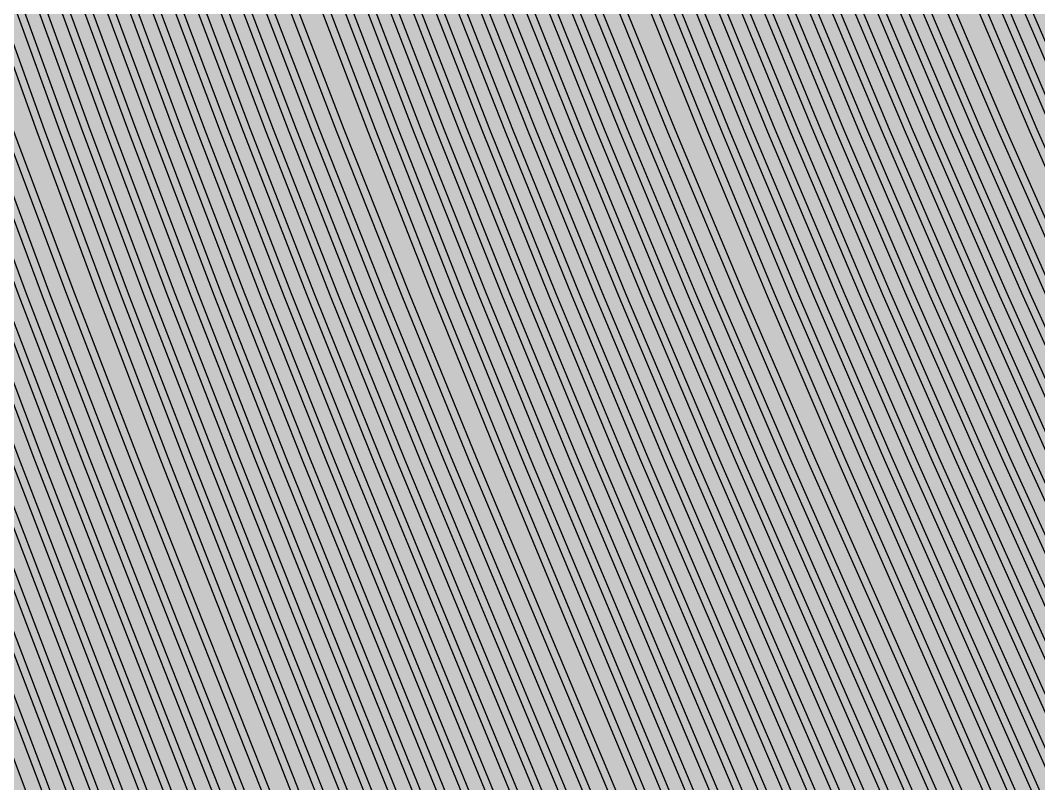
# Model space of a CAD drawing. Header units: metres. Extents: x -7231 to 10969, y -37556 to 1873.
# Drawn here: x 3126.8 to 3399.9, y -1810.8 to -1606.2 of the extents above; entities that cross this region are included whole.
import ezdxf

# ---------------------------------------------------------------- set-up
doc = ezdxf.new("R2010")
doc.units = ezdxf.units.M
doc.layers.add('Metal1', color=4, linetype='CONTINUOUS')
doc.layers.add('Polyimide', color=7, linetype='CONTINUOUS')

msp = doc.modelspace()

# ---------------------------------------------------------------- hatches: boundary and pattern name
at = {"layer": 'Polyimide'}
msp.add_hatch(color=7, dxfattribs=at).paths.add_polyline_path([(4065.69, -468), (4066.67, -501.99), (4068.51, -535.99), (4071.41, -569.99), (4075.54, -603.99), (4081.04, -637.99), (4088.01, -671.99), (4096.52, -705.98), (4106.62, -739.98), (4118.33, -773.98), (4131.63, -807.98), (4146.49, -841.98), (4162.87, -875.98), (4180.68, -909.97), (4199.83, -943.97), (4220.22, -977.97), (4241.73, -1011.97), (4264.21, -1045.97), (4287.52, -1079.96), (4311.51, -1113.96), (4336.01, -1147.96), (4360.86, -1181.96), (4385.88, -1215.96), (4410.89, -1249.96), (4435.74, -1283.95), (4460.24, -1317.95), (4484.23, -1351.95), (4507.54, -1385.95), (4530.02, -1419.95), (4551.53, -1453.94), (4571.92, -1487.94), (4591.07, -1521.94), (4608.88, -1555.94), (4625.26, -1589.94), (4640.12, -1623.94), (4653.42, -1657.93), (4665.13, -1691.93), (4675.23, -1725.93), (4683.74, -1759.93), (4690.71, -1793.93), (4696.21, -1827.93), (4700.34, -1861.92), (4703.24, -1895.92), (4705.08, -1929.92), (4706.06, -1963.92), (4706.44, -1997.92), (4706.5, -2031.91), (4706.5, -4793.02), (4709.95, -4838.39), (4720.22, -4882.71), (4737.08, -4924.98), (4760.13, -4964.2), (4788.85, -4999.49), (4822.58, -5030.03), (4860.53, -5055.12), (4901.85, -5074.18), (4901.85, -5074.18), (4970.68, -5105.23), (5034.7, -5145.26), (5092.76, -5193.54), (5143.8, -5249.19), (5186.89, -5311.2), (5221.24, -5378.44), (5246.23, -5449.69), (5261.41, -5523.66), (5266.5, -5599), (5261.41, -5674.34), (5246.23, -5748.31), (5221.24, -5819.56), (5186.89, -5886.8), (5143.8, -5948.81), (5092.76, -6004.46), (5034.7, -6052.74), (4970.68, -6092.77), (4901.85, -6123.82), (4860.53, -6142.88), (4822.58, -6167.97), (4788.85, -6198.51), (4760.13, -6233.8), (4737.08, -6273.02), (4720.22, -6315.29), (4709.95, -6359.61), (4706.5, -6404.98), (4706.5, -9221.52), (4709.95, -9266.88), (4720.22, -9311.21), (4737.08, -9353.47), (4760.13, -9392.7), (4788.85, -9427.98), (4822.58, -9458.52), (4860.53, -9483.61), (4901.85, -9502.67), (4970.68, -9533.72), (5034.7, -9573.75), (5092.76, -9622.03), (5143.8, -9677.68), (5186.89, -9739.69), (5221.24, -9806.94), (5246.23, -9878.19), (5261.41, -9952.16), (5266.5, -10027.49), (5261.41, -10102.83), (5246.23, -10176.8), (5221.24, -10248.05), (5186.89, -10315.3), (5143.8, -10377.31), (5092.76, -10432.96), (5034.7, -10481.24), (4970.68, -10521.27), (4901.85, -10552.32), (4860.53, -10571.38), (4822.58, -10596.46), (4788.85, -10627), (4760.13, -10662.29), (4737.08, -10701.52), (4720.22, -10743.78), (4709.95, -10788.1), (4706.5, -10833.47), (4706.5, -13650.01), (4709.95, -13695.38), (4720.22, -13739.7), (4737.08, -13781.96), (4760.13, -13821.19), (4788.85, -13856.48), (4822.58, -13887.02), (4860.53, -13912.11), (4901.85, -13931.17), (4970.68, -13962.22), (5034.7, -14002.25), (5092.76, -14050.53), (5143.8, -14106.18), (5186.89, -14168.19), (5221.24, -14235.43), (5246.23, -14306.68), (5261.41, -14380.65), (5266.5, -14455.99), (5261.41, -14531.33), (5246.23, -14605.29), (5221.24, -14676.55), (5186.89, -14743.79), (5143.8, -14805.8), (5092.76, -14861.45), (5034.7, -14909.73), (4970.68, -14949.76), (4901.85, -14980.81), (4860.53, -14999.87), (4822.58, -15024.96), (4788.85, -15055.5), (4760.13, -15090.79), (4737.08, -15130.01), (4720.22, -15172.27), (4709.95, -15216.6), (4706.5, -15261.97), (4706.5, -15455.99), (4720.95, -15750.04), (4764.14, -16041.26), (4835.68, -16326.84), (4934.86, -16604.04), (5060.74, -16870.18), (5212.09, -17122.7), (5387.47, -17359.17), (5585.18, -17577.31), (5803.32, -17775.02), (6039.79, -17950.4), (6292.31, -18101.75), (6558.45, -18227.63), (6835.65, -18326.81), (7121.23, -18398.34), (7412.45, -18441.54), (7706.5, -18455.99), (9969.01, -18455.99), (10047.42, -18459.84), (10125.08, -18471.36), (10201.23, -18490.44), (10275.15, -18516.89), (10346.12, -18550.45), (10413.46, -18590.81), (10476.52, -18637.58), (10534.69, -18690.3), (10587.41, -18748.47), (10634.18, -18811.53), (10674.54, -18878.87), (10708.11, -18949.84), (10734.56, -19023.76), (10753.63, -19099.92), (10765.15, -19177.58), (10769.01, -19255.99), (10769.01, -20895.8), (10730.24, -20951.41), (10694.6, -21009.08), (10662.21, -21068.63), (10633.17, -21129.89), (10607.55, -21192.66), (10585.45, -21256.74), (10566.93, -21321.96), (10552.05, -21388.09), (10540.84, -21454.95), (10533.35, -21522.33), (10529.6, -21590.02), (10529.6, -21657.81), (10533.35, -21725.5), (10540.84, -21792.87), (10552.05, -21859.73), (10566.93, -21925.87), (10585.45, -21991.08), (10607.55, -22055.17), (10633.17, -22117.94), (10662.21, -22179.19), (10694.6, -22238.74), (10730.24, -22296.41), (10769.01, -22352.03), (10769.01, -32454.24), (10728.74, -32510.49), (10691.72, -32568.92), (10658.05, -32629.35), (10627.85, -32691.58), (10601.2, -32755.42), (10578.21, -32820.67), (10558.93, -32887.1), (10543.44, -32954.52), (10531.77, -33022.71), (10523.97, -33091.44), (10520.07, -33160.51), (10520.07, -33229.69), (10523.97, -33298.75), (10531.77, -33367.49), (10543.44, -33435.67), (10558.93, -33503.09), (10578.21, -33569.53), (10601.2, -33634.77), (10627.85, -33698.61), (10658.05, -33760.85), (10691.72, -33821.28), (10728.74, -33879.71), (10769.01, -33935.96), (10769.01, -36556), (10765.15, -36634.41), (10753.63, -36712.07), (10734.56, -36788.23), (10708.11, -36862.15), (10674.54, -36933.12), (10634.18, -37000.46), (10587.41, -37063.51), (10534.69, -37121.69), (10476.52, -37174.41), (10413.46, -37221.18), (10346.12, -37261.54), (10275.15, -37295.1), (10201.23, -37321.55), (10125.08, -37340.63), (10047.42, -37352.15), (9969.01, -37356), (-6231.01, -37356), (-6309.42, -37352.15), (-6387.08, -37340.63), (-6463.23, -37321.55), (-6537.15, -37295.1), (-6608.12, -37261.54), (-6675.46, -37221.18), (-6738.52, -37174.41), (-6796.69, -37121.69), (-6849.41, -37063.51), (-6896.18, -37000.46), (-6936.54, -36933.12), (-6970.11, -36862.15), (-6996.56, -36788.23), (-7015.63, -36712.07), (-7027.15, -36634.41), (-7031.01, -36556), (-7031.01, -33936), (-6990.74, -33879.75), (-6953.7, -33821.31), (-6920.03, -33760.88), (-6889.82, -33698.64), (-6863.18, -33634.8), (-6840.18, -33569.55), (-6820.9, -33503.11), (-6805.4, -33435.69), (-6793.74, -33367.49), (-6785.94, -33298.75), (-6782.03, -33229.68), (-6782.03, -33160.5), (-6785.94, -33091.43), (-6793.74, -33022.69), (-6805.4, -32954.5), (-6820.9, -32887.07), (-6840.18, -32820.63), (-6863.18, -32755.39), (-6889.82, -32691.54), (-6920.03, -32629.3), (-6953.7, -32568.87), (-6990.74, -32510.43), (-7031.01, -32454.18), (-7031.01, -22364.83), (-6990.74, -22308.58), (-6953.7, -22250.14), (-6920.03, -22189.71), (-6889.82, -22127.47), (-6863.18, -22063.62), (-6840.18, -21998.38), (-6820.9, -21931.94), (-6805.4, -21864.51), (-6793.74, -21796.32), (-6785.94, -21727.58), (-6782.03, -21658.51), (-6782.03, -21589.33), (-6785.94, -21520.26), (-6793.74, -21451.52), (-6805.4, -21383.32), (-6820.9, -21315.9), (-6840.18, -21249.46), (-6863.18, -21184.21), (-6889.82, -21120.37), (-6920.03, -21058.13), (-6953.7, -20997.7), (-6990.74, -20939.26), (-7031.01, -20883.01), (-7031.01, -19255.99), (-7027.15, -19177.58), (-7015.63, -19099.92), (-6996.56, -19023.76), (-6970.11, -18949.84), (-6936.54, -18878.87), (-6896.18, -18811.53), (-6849.41, -18748.47), (-6796.69, -18690.3), (-6738.52, -18637.58), (-6675.46, -18590.81), (-6608.12, -18550.45), (-6537.15, -18516.89), (-6463.23, -18490.44), (-6387.08, -18471.36), (-6309.42, -18459.84), (-6231.01, -18455.99), (-3968.5, -18455.99), (-3674.45, -18441.54), (-3383.23, -18398.34), (-3097.65, -18326.81), (-2820.45, -18227.63), (-2554.31, -18101.75), (-2301.79, -17950.4), (-2065.32, -17775.02), (-1847.18, -17577.31), (-1649.47, -17359.17), (-1474.09, -17122.7), (-1322.74, -16870.18), (-1196.86, -16604.04), (-1097.68, -16326.84), (-1026.14, -16041.26), (-982.95, -15750.04), (-968.5, -15455.99), (-968.5, -15261.97), (-971.95, -15216.6), (-982.22, -15172.27), (-999.08, -15130.01), (-1022.13, -15090.79), (-1050.85, -15055.5), (-1084.58, -15024.96), (-1122.53, -14999.87), (-1163.85, -14980.81), (-1232.68, -14949.76), (-1296.7, -14909.73), (-1354.76, -14861.45), (-1405.8, -14805.8), (-1448.89, -14743.79), (-1483.24, -14676.55), (-1508.23, -14605.29), (-1523.41, -14531.33), (-1528.5, -14455.99), (-1523.41, -14380.65), (-1508.23, -14306.68), (-1483.24, -14235.43), (-1448.89, -14168.19), (-1405.8, -14106.18), (-1354.76, -14050.53), (-1296.7, -14002.25), (-1232.68, -13962.22), (-1163.85, -13931.17), (-1122.53, -13912.11), (-1084.58, -13887.02), (-1050.85, -13856.48), (-1022.13, -13821.19), (-999.08, -13781.96), (-982.22, -13739.7), (-971.95, -13695.38), (-968.5, -13650.01), (-968.5, -12309.64), (-971.95, -12264.27), (-982.22, -12219.94), (-999.08, -12177.68), (-1022.13, -12138.46), (-1050.85, -12103.17), (-1084.58, -12072.63), (-1122.53, -12047.54), (-1163.85, -12028.48), (-1232.68, -11997.43), (-1296.7, -11957.4), (-1354.76, -11909.12), (-1405.8, -11853.47), (-1448.89, -11791.46), (-1483.24, -11724.22), (-1508.23, -11652.96), (-1523.41, -11579), (-1528.5, -11503.66), (-1523.41, -11428.32), (-1508.23, -11354.35), (-1483.24, -11283.1), (-1448.89, -11215.86), (-1405.8, -11153.85), (-1354.76, -11098.2), (-1296.7, -11049.92), (-1232.68, -11009.89), (-1163.85, -10978.84), (-1122.53, -10959.78), (-1084.58, -10934.69), (-1050.85, -10904.15), (-1022.13, -10868.86), (-999.08, -10829.63), (-982.22, -10787.37), (-971.95, -10743.05), (-968.5, -10697.68), (-968.5, -9357.31), (-971.95, -9311.94), (-982.22, -9267.62), (-999.08, -9225.35), (-1022.13, -9186.13), (-1050.85, -9150.84), (-1084.58, -9120.3), (-1122.53, -9095.21), (-1163.85, -9076.15), (-1163.85, -9076.15), (-1232.68, -9045.1), (-1296.7, -9005.07), (-1354.76, -8956.79), (-1405.8, -8901.14), (-1448.89, -8839.13), (-1483.24, -8771.89), (-1508.23, -8700.64), (-1523.41, -8626.67), (-1528.5, -8551.33), (-1523.41, -8475.99), (-1508.23, -8402.02), (-1483.24, -8330.77), (-1448.89, -8263.53), (-1405.8, -8201.52), (-1354.76, -8145.87), (-1296.7, -8097.59), (-1232.68, -8057.56), (-1163.85, -8026.51), (-1163.85, -8026.51), (-1122.53, -8007.45), (-1084.58, -7982.36), (-1050.85, -7951.82), (-1022.13, -7916.53), (-999.08, -7877.31), (-982.22, -7835.04), (-971.95, -7790.72), (-968.5, -7745.35), (-968.5, -6404.98), (-971.95, -6359.61), (-982.22, -6315.29), (-999.08, -6273.02), (-1022.13, -6233.8), (-1050.85, -6198.51), (-1084.58, -6167.97), (-1122.53, -6142.88), (-1163.85, -6123.82), (-1163.85, -6123.82), (-1232.68, -6092.77), (-1296.7, -6052.74), (-1354.76, -6004.46), (-1405.8, -5948.81), (-1448.89, -5886.8), (-1483.24, -5819.56), (-1508.23, -5748.31), (-1523.41, -5674.34), (-1528.5, -5599), (-1523.41, -5523.66), (-1508.23, -5449.69), (-1483.24, -5378.44), (-1448.89, -5311.2), (-1405.8, -5249.19), (-1354.76, -5193.54), (-1296.7, -5145.26), (-1232.68, -5105.23), (-1163.85, -5074.18), (-1163.85, -5074.18), (-1122.53, -5055.12), (-1084.58, -5030.03), (-1050.85, -4999.49), (-1022.13, -4964.2), (-999.08, -4924.98), (-982.22, -4882.71), (-971.95, -4838.39), (-968.5, -4793.02), (-968.5, -2031.91), (-968.44, -1997.92), (-968.06, -1963.92), (-967.05, -1929.92), (-965.18, -1895.92), (-962.22, -1861.92), (-958.01, -1827.93), (-952.41, -1793.93), (-945.31, -1759.93), (-936.64, -1725.93), (-926.35, -1691.93), (-914.43, -1657.93), (-900.88, -1623.94), (-885.74, -1589.94), (-869.05, -1555.94), (-850.91, -1521.94), (-831.4, -1487.94), (-810.63, -1453.94), (-788.72, -1419.95), (-765.82, -1385.95), (-742.07, -1351.95), (-717.63, -1317.95), (-692.67, -1283.95), (-667.36, -1249.96), (-641.88, -1215.96), (-616.39, -1181.96), (-591.08, -1147.96), (-566.12, -1113.96), (-541.68, -1079.96), (-517.93, -1045.97), (-495.03, -1011.97), (-473.12, -977.97), (-452.35, -943.97), (-432.84, -909.97), (-414.7, -875.98), (-398.01, -841.98), (-382.87, -807.98), (-369.32, -773.98), (-357.4, -739.98), (-347.11, -705.98), (-338.44, -671.99), (-331.34, -637.99), (-325.74, -603.99), (-321.53, -569.99), (-318.57, -535.99), (-316.7, -501.99), (-315.69, -468), (-315.31, -434), (-315.25, -400), (-315.25, 401), (-315.25, 451), (-315.25, 1644), (-270.25, 1644), (-270.03, 1637.13), (-269.35, 1630.29), (-268.23, 1623.52), (-266.67, 1616.82), (-264.68, 1610.25), (-262.26, 1603.82), (-259.42, 1597.56), (-256.18, 1591.5), (-252.55, 1585.67), (-248.55, 1580.08), (-244.19, 1574.77), (-239.5, 1569.75), (-234.48, 1565.06), (-229.17, 1560.7), (-223.58, 1556.7), (-217.75, 1553.07), (-211.69, 1549.83), (-205.43, 1546.99), (-199, 1544.57), (-192.43, 1542.58), (-185.73, 1541.02), (-178.96, 1539.9), (-172.12, 1539.22), (-165.25, 1539), (-158.38, 1539.22), (-151.54, 1539.9), (-144.77, 1541.02), (-138.07, 1542.58), (-131.5, 1544.57), (-125.07, 1546.99), (-118.81, 1549.83), (-112.75, 1553.07), (-106.92, 1556.7), (-101.33, 1560.7), (-96.02, 1565.06), (-91, 1569.75), (-86.31, 1574.77), (-81.95, 1580.08), (-77.95, 1585.67), (-74.32, 1591.5), (-71.08, 1597.56), (-68.24, 1603.82), (-65.82, 1610.25), (-63.83, 1616.82), (-62.27, 1623.52), (-61.15, 1630.29), (-60.47, 1637.13), (-60.25, 1644), (1853, 1644), (1853, 1573), (3815.25, 1573), (3815.46, 1579.54), (3816.11, 1586.05), (3817.17, 1592.51), (3818.66, 1598.88), (3820.56, 1605.14), (3822.86, 1611.27), (3825.56, 1617.23), (3828.65, 1623), (3832.1, 1628.56), (3835.91, 1633.88), (3840.07, 1638.93), (3844.54, 1643.71), (3849.32, 1648.18), (3854.37, 1652.34), (3859.69, 1656.15), (3865.25, 1659.6), (3871.02, 1662.69), (3876.98, 1665.39), (3883.11, 1667.69), (3889.37, 1669.59), (3895.74, 1671.08), (3902.2, 1672.14), (3908.71, 1672.79), (3915.25, 1673), (3921.79, 1672.79), (3928.3, 1672.14), (3934.76, 1671.08), (3941.13, 1669.59), (3947.39, 1667.69), (3953.52, 1665.39), (3959.48, 1662.69), (3965.25, 1659.6), (3970.81, 1656.15), (3976.13, 1652.34), (3981.18, 1648.18), (3985.96, 1643.71), (3990.43, 1638.93), (3994.59, 1633.88), (3998.4, 1628.56), (4001.85, 1623), (4004.94, 1617.23), (4007.64, 1611.27), (4009.94, 1605.14), (4011.84, 1598.88), (4013.33, 1592.51), (4014.39, 1586.05), (4015.04, 1579.54), (4015.25, 1573), (4065.25, 1573), (4065.25, 451), (4065.25, 401), (4065.25, -400), (4065.31, -434), (4065.69, -468)])

# ---------------------------------------------------------------- linework, layer by layer
at = {"layer": 'Metal1'}
for points in [[(2978.87, -1371.35), (2991.71, -1415.36), (3005.01, -1459.37), (3018.76, -1503.38), (3032.97, -1547.39), (3047.65, -1591.4), (3062.8, -1635.41), (3078.44, -1679.42), (3094.57, -1723.43), (3111.09, -1767.45), (3127.65, -1811.47), (3144.21, -1855.49), (3160.76, -1899.51), (3177.32, -1943.52), (3193.88, -1987.54), (3210.5, -2031.73), (3210.5, -16631.91)], [(3215.5, -16631.91), (3215.5, -2032.1), (3198.91, -1988.25), (3182.26, -1944.23), (3165.6, -1900.21), (3148.95, -1856.19), (3132.3, -1812.17), (3115.64, -1768.15), (3099.02, -1724.13), (3082.8, -1680.1), (3067.06, -1636.08), (3051.81, -1592.05), (3037.04, -1548.02), (3022.74, -1503.99), (3008.91, -1459.96), (2995.53, -1415.93), (2982.6, -1371.91)], [(2984.52, -1371.35), (2997.45, -1415.36), (3010.82, -1459.37), (3024.65, -1503.38), (3038.94, -1547.39), (3053.71, -1591.4), (3068.95, -1635.41), (3084.68, -1679.42), (3100.9, -1723.43), (3117.51, -1767.45), (3134.17, -1811.47), (3150.82, -1855.48), (3167.47, -1899.5), (3184.13, -1943.52), (3200.78, -1987.54), (3217.5, -2031.73), (3217.5, -16631.91)], [(3222.5, -16631.91), (3222.5, -2032.1), (3205.82, -1988.25), (3189.07, -1944.23), (3172.32, -1900.21), (3155.57, -1856.19), (3138.82, -1812.18), (3122.07, -1768.16), (3105.35, -1724.13), (3089.03, -1680.11), (3073.21, -1636.08), (3057.87, -1592.05), (3043.02, -1548.02), (3028.63, -1503.99), (3014.72, -1459.96), (3001.26, -1415.94), (2988.26, -1371.91)], [(2990.18, -1371.35), (3003.18, -1415.36), (3016.63, -1459.37), (3030.54, -1503.38), (3044.91, -1547.39), (3059.76, -1591.4), (3075.09, -1635.41), (3090.91, -1679.42), (3107.22, -1723.43), (3123.94, -1767.45), (3140.69, -1811.46), (3157.44, -1855.48), (3174.19, -1899.5), (3190.94, -1943.52), (3207.69, -1987.54), (3224.5, -2031.73), (3224.5, -16631.91)], [(3229.5, -16631.91), (3229.5, -2032.1), (3212.72, -1988.25), (3195.88, -1944.23), (3179.03, -1900.21), (3162.18, -1856.2), (3145.34, -1812.18), (3128.49, -1768.16), (3111.68, -1724.13), (3095.27, -1680.11), (3079.35, -1636.08), (3063.93, -1592.05), (3048.99, -1548.02), (3034.52, -1503.99), (3020.53, -1459.97), (3007, -1415.94), (2993.92, -1371.91)], [(2995.84, -1371.35), (3008.91, -1415.36), (3022.44, -1459.37), (3036.43, -1503.38), (3050.89, -1547.39), (3065.82, -1591.4), (3081.24, -1635.41), (3097.15, -1679.42), (3113.55, -1723.43), (3130.36, -1767.44), (3147.21, -1811.46), (3164.05, -1855.48), (3180.9, -1899.5), (3197.74, -1943.52), (3214.59, -1987.54), (3231.5, -2031.73), (3231.5, -16631.91)], [(3236.5, -16631.91), (3236.5, -2032.1), (3219.63, -1988.25), (3202.68, -1944.24), (3185.74, -1900.22), (3168.8, -1856.2), (3151.86, -1812.18), (3134.92, -1768.16), (3118.01, -1724.14), (3101.51, -1680.11), (3085.5, -1636.08), (3069.99, -1592.05), (3054.96, -1548.02), (3040.41, -1504), (3026.34, -1459.97), (3012.73, -1415.94), (2999.58, -1371.91)], [(3001.5, -1371.35), (3014.64, -1415.36), (3028.25, -1459.37), (3042.32, -1503.38), (3056.86, -1547.39), (3071.88, -1591.4), (3087.38, -1635.41), (3103.38, -1679.42), (3119.88, -1723.43), (3136.79, -1767.44), (3153.73, -1811.46), (3170.67, -1855.48), (3187.61, -1899.5), (3204.55, -1943.52), (3221.49, -1987.54), (3238.5, -2031.73), (3238.5, -16631.91)], [(3243.5, -16631.91), (3243.5, -2032.1), (3226.53, -1988.26), (3209.49, -1944.24), (3192.46, -1900.22), (3175.42, -1856.2), (3158.38, -1812.18), (3141.34, -1768.16), (3124.34, -1724.14), (3107.74, -1680.11), (3091.65, -1636.08), (3076.05, -1592.05), (3060.93, -1548.03), (3046.3, -1504), (3032.15, -1459.97), (3018.46, -1415.94), (3005.24, -1371.91)], [(3007.16, -1371.35), (3020.38, -1415.36), (3034.06, -1459.37), (3048.21, -1503.38), (3062.83, -1547.39), (3077.93, -1591.39), (3093.53, -1635.4), (3109.62, -1679.41), (3126.21, -1723.42), (3143.21, -1767.44), (3160.25, -1811.46), (3177.28, -1855.48), (3194.32, -1899.5), (3211.36, -1943.52), (3228.4, -1987.53), (3245.5, -2031.73), (3245.5, -16631.91)], [(3250.5, -16631.91), (3250.5, -2032.1), (3233.44, -1988.26), (3216.3, -1944.24), (3199.17, -1900.22), (3182.04, -1856.2), (3164.9, -1812.18), (3147.77, -1768.16), (3130.67, -1724.14), (3113.98, -1680.11), (3097.79, -1636.08), (3082.1, -1592.06), (3066.91, -1548.03), (3052.19, -1504), (3037.96, -1459.97), (3024.2, -1415.94), (3010.9, -1371.91)], [(3012.82, -1371.34), (3026.11, -1415.35), (3039.87, -1459.36), (3054.09, -1503.37), (3068.8, -1547.38), (3083.99, -1591.39), (3099.67, -1635.4), (3115.85, -1679.41), (3132.54, -1723.42), (3149.63, -1767.44), (3166.77, -1811.46), (3183.9, -1855.48), (3201.03, -1899.49), (3218.17, -1943.51), (3235.3, -1987.53), (3252.5, -2031.73), (3252.5, -16631.91)], [(3257.5, -16631.91), (3257.5, -2032.1), (3240.34, -1988.26), (3223.11, -1944.24), (3205.88, -1900.22), (3188.65, -1856.2), (3171.42, -1812.18), (3154.2, -1768.16), (3137, -1724.14), (3120.21, -1680.11), (3103.94, -1636.09), (3088.16, -1592.06), (3072.88, -1548.03), (3058.09, -1504), (3043.77, -1459.97), (3029.93, -1415.94), (3016.56, -1371.91)], [(3018.48, -1371.34), (3031.84, -1415.35), (3045.68, -1459.36), (3059.98, -1503.37), (3074.77, -1547.38), (3090.05, -1591.39), (3105.82, -1635.4), (3122.09, -1679.41), (3138.87, -1723.42), (3156.06, -1767.44), (3173.29, -1811.45), (3190.52, -1855.47), (3207.74, -1899.49), (3224.97, -1943.51), (3242.2, -1987.53), (3259.5, -2031.73), (3259.5, -16631.91)], [(3264.5, -16631.91), (3264.5, -2032.1), (3247.24, -1988.26), (3229.92, -1944.24), (3212.6, -1900.22), (3195.27, -1856.2), (3177.95, -1812.19), (3160.62, -1768.17), (3143.33, -1724.14), (3126.45, -1680.12), (3110.08, -1636.09), (3094.22, -1592.06), (3078.85, -1548.03), (3063.98, -1504), (3049.58, -1459.97), (3035.67, -1415.94), (3022.22, -1371.92)], [(3024.13, -1371.34), (3037.58, -1415.35), (3051.49, -1459.36), (3065.87, -1503.37), (3080.74, -1547.38), (3096.1, -1591.39), (3111.96, -1635.4), (3128.32, -1679.41), (3145.19, -1723.42), (3162.48, -1767.43), (3179.81, -1811.45), (3197.13, -1855.47), (3214.46, -1899.49), (3231.78, -1943.51), (3249.11, -1987.53), (3266.5, -2031.72), (3266.5, -16631.91)], [(3271.5, -16631.91), (3271.5, -2032.11), (3254.15, -1988.26), (3236.73, -1944.24), (3219.31, -1900.23), (3201.89, -1856.21), (3184.47, -1812.19), (3167.05, -1768.17), (3149.66, -1724.14), (3132.69, -1680.12), (3116.23, -1636.09), (3100.28, -1592.06), (3084.83, -1548.03), (3069.87, -1504), (3055.39, -1459.97), (3041.4, -1415.95), (3027.88, -1371.92)], [(3029.79, -1371.34), (3043.31, -1415.35), (3057.3, -1459.36), (3071.76, -1503.37), (3086.72, -1547.38), (3102.16, -1591.39), (3118.11, -1635.4), (3134.56, -1679.41), (3151.52, -1723.42), (3168.91, -1767.43), (3186.33, -1811.45), (3203.75, -1855.47), (3221.17, -1899.49), (3238.59, -1943.51), (3256.01, -1987.53), (3273.5, -2031.72), (3273.5, -16631.91)], [(3278.5, -16631.91), (3278.5, -2032.11), (3261.11, -1988.26), (3243.65, -1944.25), (3226.19, -1900.23), (3208.73, -1856.21), (3191.28, -1812.19), (3173.82, -1768.17), (3156.39, -1724.15), (3139.38, -1680.12), (3122.89, -1636.09), (3106.9, -1592.06), (3091.41, -1548.03), (3076.42, -1504), (3061.92, -1459.98), (3047.89, -1415.95), (3034.34, -1371.92)], [(3036.26, -1371.34), (3049.8, -1415.35), (3063.82, -1459.36), (3078.32, -1503.37), (3093.3, -1547.38), (3108.78, -1591.39), (3124.76, -1635.4), (3141.25, -1679.41), (3158.25, -1723.42), (3175.68, -1767.43), (3193.14, -1811.45), (3210.59, -1855.47), (3228.05, -1899.49), (3245.51, -1943.51), (3262.97, -1987.53), (3280.5, -2031.72), (3280.5, -16631.91)], [(3285.5, -16631.91), (3285.5, -2032.1), (3268.26, -1988.26), (3250.96, -1944.24), (3233.65, -1900.22), (3216.35, -1856.2), (3199.04, -1812.19), (3181.74, -1768.17), (3164.46, -1724.14), (3147.6, -1680.12), (3131.25, -1636.09), (3115.41, -1592.06), (3100.06, -1548.03), (3085.2, -1504), (3070.82, -1459.97), (3056.92, -1415.94), (3043.49, -1371.92)], [(3045.4, -1371.34), (3058.83, -1415.35), (3072.72, -1459.36), (3087.1, -1503.37), (3101.95, -1547.38), (3117.29, -1591.39), (3133.13, -1635.4), (3149.47, -1679.41), (3166.33, -1723.42), (3183.6, -1767.43), (3200.9, -1811.45), (3218.21, -1855.47), (3235.51, -1899.49), (3252.82, -1943.51), (3270.13, -1987.53), (3287.5, -2031.73), (3287.5, -16631.91)], [(3292.5, -16631.91), (3292.5, -2032.11), (3275.17, -1988.26), (3257.77, -1944.24), (3240.37, -1900.23), (3222.96, -1856.21), (3205.56, -1812.19), (3188.16, -1768.17), (3170.79, -1724.14), (3153.84, -1680.12), (3137.4, -1636.09), (3121.47, -1592.06), (3106.03, -1548.03), (3091.09, -1504), (3076.63, -1459.97), (3062.65, -1415.95), (3049.15, -1371.92)], [(3051.06, -1371.34), (3064.56, -1415.35), (3078.53, -1459.36), (3092.99, -1503.37), (3107.92, -1547.38), (3123.35, -1591.39), (3139.28, -1635.4), (3155.71, -1679.41), (3172.66, -1723.42), (3190.02, -1767.43), (3207.42, -1811.45), (3224.82, -1855.47), (3242.23, -1899.49), (3259.63, -1943.51), (3277.03, -1987.53), (3294.5, -2031.72), (3294.5, -16631.91)], [(3299.5, -16631.91), (3299.5, -2032.11), (3282.07, -1988.27), (3264.58, -1944.25), (3247.08, -1900.23), (3229.58, -1856.21), (3212.08, -1812.19), (3194.59, -1768.17), (3177.12, -1724.15), (3160.08, -1680.12), (3143.55, -1636.09), (3127.52, -1592.06), (3112, -1548.03), (3096.98, -1504), (3082.44, -1459.98), (3068.39, -1415.95), (3054.81, -1371.92)], [(3056.72, -1371.34), (3070.29, -1415.35), (3084.34, -1459.36), (3098.87, -1503.37), (3113.89, -1547.38), (3129.41, -1591.39), (3145.42, -1635.4), (3161.94, -1679.41), (3178.99, -1723.42), (3196.45, -1767.43), (3213.94, -1811.45), (3231.44, -1855.47), (3248.94, -1899.49), (3266.43, -1943.51), (3283.93, -1987.53), (3301.5, -2031.72), (3301.5, -16631.91)], [(3306.5, -16631.91), (3306.5, -2032.11), (3288.98, -1988.27), (3271.39, -1944.25), (3253.79, -1900.23), (3236.2, -1856.21), (3218.61, -1812.19), (3201.01, -1768.17), (3183.45, -1724.15), (3166.31, -1680.12), (3149.69, -1636.09), (3133.58, -1592.06), (3117.98, -1548.03), (3102.87, -1504.01), (3088.25, -1459.98), (3074.12, -1415.95), (3060.47, -1371.92)], [(3062.38, -1371.34), (3076.03, -1415.35), (3090.15, -1459.36), (3104.76, -1503.37), (3119.86, -1547.38), (3135.46, -1591.39), (3151.57, -1635.39), (3168.18, -1679.4), (3185.31, -1723.41), (3202.87, -1767.43), (3220.46, -1811.45), (3238.06, -1855.47), (3255.65, -1899.49), (3273.24, -1943.51), (3290.84, -1987.52), (3308.5, -2031.72), (3308.5, -16631.91)], [(3313.5, -16631.91), (3313.5, -2032.11), (3295.88, -1988.27), (3278.19, -1944.25), (3260.51, -1900.23), (3242.82, -1856.21), (3225.13, -1812.19), (3207.44, -1768.17), (3189.78, -1724.15), (3172.55, -1680.12), (3155.84, -1636.09), (3139.64, -1592.06), (3123.95, -1548.04), (3108.76, -1504.01), (3094.06, -1459.98), (3079.85, -1415.95), (3066.12, -1371.92)], [(3068.04, -1371.34), (3081.76, -1415.35), (3095.96, -1459.36), (3110.65, -1503.36), (3125.84, -1547.37), (3141.52, -1591.38), (3157.71, -1635.39), (3174.41, -1679.4), (3191.64, -1723.41), (3209.29, -1767.43), (3226.98, -1811.45), (3244.67, -1855.47), (3262.36, -1899.48), (3280.05, -1943.5), (3297.74, -1987.52), (3315.5, -2031.72), (3315.5, -16631.91)], [(3320.5, -16631.91), (3320.5, -2032.11), (3302.79, -1988.27), (3285, -1944.25), (3267.22, -1900.23), (3249.43, -1856.21), (3231.65, -1812.19), (3213.86, -1768.17), (3196.11, -1724.15), (3178.79, -1680.12), (3161.98, -1636.09), (3145.7, -1592.07), (3129.92, -1548.04), (3114.65, -1504.01), (3099.87, -1459.98), (3085.59, -1415.95), (3071.78, -1371.92)], [(3073.7, -1371.33), (3087.49, -1415.34), (3101.77, -1459.35), (3116.54, -1503.36), (3131.81, -1547.37), (3147.58, -1591.38), (3163.85, -1635.39), (3180.65, -1679.4), (3197.97, -1723.41), (3215.72, -1767.43), (3233.5, -1811.44), (3251.29, -1855.46), (3269.07, -1899.48), (3286.86, -1943.5), (3304.64, -1987.52), (3322.5, -2031.72), (3322.5, -16631.91)], [(3327.5, -16631.91), (3327.5, -2032.11), (3309.69, -1988.27), (3291.81, -1944.25), (3273.93, -1900.23), (3256.05, -1856.21), (3238.17, -1812.2), (3220.29, -1768.18), (3202.44, -1724.15), (3185.02, -1680.13), (3168.13, -1636.1), (3151.76, -1592.07), (3135.9, -1548.04), (3120.54, -1504.01), (3105.69, -1459.98), (3091.32, -1415.95), (3077.44, -1371.92)], [(3079.35, -1371.33), (3093.23, -1415.34), (3107.58, -1459.35), (3122.43, -1503.36), (3137.78, -1547.37), (3153.63, -1591.38), (3170, -1635.39), (3186.88, -1679.4), (3204.3, -1723.41), (3222.14, -1767.42), (3240.02, -1811.44), (3257.9, -1855.46), (3275.78, -1899.48), (3293.66, -1943.5), (3311.55, -1987.52), (3329.5, -2031.72), (3329.5, -16631.91)], [(3334.5, -16631.91), (3334.5, -2032.11), (3316.6, -1988.27), (3298.62, -1944.25), (3280.64, -1900.24), (3262.67, -1856.22), (3244.69, -1812.2), (3226.71, -1768.18), (3208.77, -1724.15), (3191.26, -1680.13), (3174.27, -1636.1), (3157.81, -1592.07), (3141.87, -1548.04), (3126.43, -1504.01), (3111.5, -1459.98), (3097.06, -1415.95), (3083.1, -1371.93)], [(3085.01, -1371.33), (3098.96, -1415.34), (3113.39, -1459.35), (3128.32, -1503.36), (3143.75, -1547.37), (3159.69, -1591.38), (3176.14, -1635.39), (3193.12, -1679.4), (3210.63, -1723.41), (3228.57, -1767.42), (3246.54, -1811.44), (3264.52, -1855.46), (3282.5, -1899.48), (3300.47, -1943.5), (3318.45, -1987.52), (3336.5, -2031.72), (3336.5, -16631.91)], [(3341.5, -16631.91), (3341.5, -2032.11), (3323.5, -1988.28), (3305.43, -1944.26), (3287.36, -1900.24), (3269.28, -1856.22), (3251.21, -1812.2), (3233.14, -1768.18), (3215.1, -1724.16), (3197.49, -1680.13), (3180.42, -1636.1), (3163.87, -1592.07), (3147.84, -1548.04), (3132.32, -1504.01), (3117.31, -1459.98), (3102.79, -1415.96), (3088.76, -1371.93)], [(3090.67, -1371.33), (3104.69, -1415.34), (3119.2, -1459.35), (3134.21, -1503.36), (3149.72, -1547.37), (3165.75, -1591.38), (3182.29, -1635.39), (3199.35, -1679.4), (3216.96, -1723.41), (3234.99, -1767.42), (3253.06, -1811.44), (3271.14, -1855.46), (3289.21, -1899.48), (3307.28, -1943.5), (3325.35, -1987.52), (3343.5, -2031.72), (3343.5, -16631.91)], [(3348.5, -16631.91), (3348.5, -2032.11), (3330.41, -1988.28), (3312.24, -1944.26), (3294.07, -1900.24), (3275.9, -1856.22), (3257.73, -1812.2), (3239.57, -1768.18), (3221.43, -1724.16), (3203.73, -1680.13), (3186.57, -1636.1), (3169.93, -1592.07), (3153.81, -1548.04), (3138.21, -1504.02), (3123.12, -1459.99), (3108.52, -1415.96), (3094.42, -1371.93)], [(3096.33, -1371.33), (3110.42, -1415.34), (3125.01, -1459.35), (3140.1, -1503.36), (3155.7, -1547.37), (3171.8, -1591.38), (3188.43, -1635.38), (3205.59, -1679.39), (3223.28, -1723.4), (3241.41, -1767.42), (3259.58, -1811.44), (3277.75, -1855.46), (3295.92, -1899.48), (3314.09, -1943.5), (3332.26, -1987.51), (3350.5, -2031.72), (3350.5, -16631.91)], [(3355.5, -16631.91), (3355.5, -2032.11), (3337.31, -1988.28), (3319.05, -1944.26), (3300.78, -1900.24), (3282.52, -1856.22), (3264.26, -1812.2), (3245.99, -1768.18), (3227.76, -1724.16), (3209.97, -1680.13), (3192.71, -1636.1), (3175.99, -1592.07), (3159.79, -1548.05), (3144.1, -1504.02), (3128.93, -1459.99), (3114.26, -1415.96), (3100.08, -1371.93)], [(3101.99, -1371.33), (3116.16, -1415.34), (3130.82, -1459.35), (3145.99, -1503.36), (3161.67, -1547.36), (3177.86, -1591.37), (3194.58, -1635.38), (3211.82, -1679.39), (3229.61, -1723.4), (3247.84, -1767.42), (3266.1, -1811.44), (3284.37, -1855.46), (3302.63, -1899.47), (3320.9, -1943.49), (3339.16, -1987.51), (3357.5, -2031.72), (3357.5, -16631.91)], [(3362.5, -16631.91), (3362.5, -2032.11), (3344.22, -1988.28), (3325.86, -1944.26), (3307.5, -1900.24), (3289.14, -1856.22), (3270.78, -1812.2), (3252.42, -1768.18), (3234.09, -1724.16), (3216.2, -1680.13), (3198.86, -1636.1), (3182.04, -1592.08), (3165.76, -1548.05), (3149.99, -1504.02), (3134.74, -1459.99), (3119.99, -1415.96), (3105.74, -1371.93)], [(3107.65, -1371.33), (3121.89, -1415.34), (3136.63, -1459.34), (3151.88, -1503.35), (3167.64, -1547.36), (3183.92, -1591.37), (3200.72, -1635.38), (3218.06, -1679.39), (3235.94, -1723.4), (3254.26, -1767.42), (3272.62, -1811.43), (3290.98, -1855.45), (3309.34, -1899.47), (3327.7, -1943.49), (3346.06, -1987.51), (3364.5, -2031.71), (3364.5, -16631.91)], [(3369.5, -16631.91), (3369.5, -2032.12), (3351.12, -1988.28), (3332.67, -1944.26), (3314.21, -1900.24), (3295.75, -1856.23), (3277.3, -1812.21), (3258.84, -1768.19), (3240.42, -1724.16), (3222.44, -1680.14), (3205, -1636.11), (3188.1, -1592.08), (3171.73, -1548.05), (3155.88, -1504.02), (3140.55, -1459.99), (3125.72, -1415.96), (3111.4, -1371.93)], [(3113.31, -1371.32), (3127.62, -1415.33), (3142.44, -1459.34), (3157.77, -1503.35), (3173.61, -1547.36), (3189.97, -1591.37), (3206.87, -1635.38), (3224.29, -1679.39), (3242.27, -1723.4), (3260.69, -1767.41), (3279.14, -1811.43), (3297.6, -1855.45), (3316.05, -1899.47), (3334.51, -1943.49), (3352.97, -1987.51), (3371.5, -2031.71), (3371.5, -16631.91)], [(3376.5, -16631.91), (3376.5, -2032.12), (3358.08, -1988.28), (3339.59, -1944.26), (3321.09, -1900.24), (3302.6, -1856.23), (3284.11, -1812.21), (3265.61, -1768.19), (3247.15, -1724.16), (3229.13, -1680.14), (3211.66, -1636.11), (3194.73, -1592.08), (3178.32, -1548.05), (3162.44, -1504.02), (3147.07, -1459.99), (3132.22, -1415.96), (3117.86, -1371.93)], [(3119.77, -1371.32), (3134.12, -1415.33), (3148.97, -1459.34), (3164.33, -1503.35), (3180.2, -1547.36), (3196.6, -1591.37), (3213.52, -1635.38), (3230.99, -1679.39), (3249, -1723.4), (3267.46, -1767.41), (3285.95, -1811.43), (3304.44, -1855.45), (3322.94, -1899.47), (3341.43, -1943.49), (3359.93, -1987.51), (3378.5, -2031.71), (3378.5, -16631.91)], [(3383.5, -16631.91), (3383.5, -2032.11), (3365.24, -1988.28), (3346.89, -1944.26), (3328.55, -1900.24), (3310.21, -1856.22), (3291.87, -1812.2), (3273.53, -1768.18), (3255.23, -1724.16), (3237.36, -1680.13), (3220.03, -1636.1), (3203.23, -1592.08), (3186.96, -1548.05), (3171.22, -1504.02), (3155.98, -1459.99), (3141.24, -1415.96), (3127.01, -1371.93)], [(3128.92, -1371.33), (3143.14, -1415.34), (3157.87, -1459.34), (3173.1, -1503.35), (3188.84, -1547.36), (3205.11, -1591.37), (3221.89, -1635.38), (3239.21, -1679.39), (3257.08, -1723.4), (3275.38, -1767.42), (3293.72, -1811.43), (3312.06, -1855.45), (3330.4, -1899.47), (3348.74, -1943.49), (3367.08, -1987.51), (3385.5, -2031.71), (3385.5, -16631.91)], [(3390.5, -16631.91), (3390.5, -2032.12), (3372.14, -1988.28), (3353.7, -1944.26), (3335.27, -1900.24), (3316.83, -1856.22), (3298.39, -1812.21), (3279.96, -1768.19), (3261.55, -1724.16), (3243.59, -1680.14), (3226.17, -1636.11), (3209.29, -1592.08), (3192.94, -1548.05), (3177.11, -1504.02), (3161.79, -1459.99), (3146.98, -1415.96), (3132.67, -1371.93)], [(3134.57, -1371.32), (3148.88, -1415.33), (3163.68, -1459.34), (3178.99, -1503.35), (3194.82, -1547.36), (3211.16, -1591.37), (3228.04, -1635.38), (3245.45, -1679.39), (3263.4, -1723.4), (3281.8, -1767.41), (3300.24, -1811.43), (3318.68, -1855.45), (3337.11, -1899.47), (3355.55, -1943.49), (3373.99, -1987.51), (3392.5, -2031.71), (3392.5, -16631.91)], [(3397.5, -16631.91), (3397.5, -2032.12), (3379.05, -1988.28), (3360.51, -1944.26), (3341.98, -1900.25), (3323.45, -1856.23), (3304.91, -1812.21), (3286.38, -1768.19), (3267.88, -1724.16), (3249.83, -1680.14), (3232.32, -1636.11), (3215.35, -1592.08), (3198.91, -1548.05), (3183, -1504.02), (3167.6, -1459.99), (3152.71, -1415.96), (3138.33, -1371.93)], [(3140.23, -1371.32), (3154.61, -1415.33), (3169.49, -1459.34), (3184.88, -1503.35), (3200.79, -1547.36), (3217.22, -1591.37), (3234.18, -1635.38), (3251.68, -1679.39), (3269.73, -1723.4), (3288.23, -1767.41), (3306.76, -1811.43), (3325.29, -1855.45), (3343.82, -1899.47), (3362.36, -1943.49), (3380.89, -1987.51), (3399.5, -2031.71), (3399.5, -16631.91)], [(3404.5, -16631.91), (3404.5, -2032.12), (3385.95, -1988.29), (3367.32, -1944.27), (3348.69, -1900.25), (3330.06, -1856.23), (3311.44, -1812.21), (3292.81, -1768.19), (3274.21, -1724.17), (3256.06, -1680.14), (3238.46, -1636.11), (3221.41, -1592.08), (3204.88, -1548.05), (3188.89, -1504.02), (3173.41, -1459.99), (3158.45, -1415.96), (3143.99, -1371.94)], [(3145.89, -1371.32), (3160.34, -1415.33), (3175.3, -1459.34), (3190.77, -1503.35), (3206.76, -1547.36), (3223.28, -1591.37), (3240.33, -1635.38), (3257.92, -1679.39), (3276.06, -1723.4), (3294.65, -1767.41), (3313.28, -1811.43), (3331.91, -1855.45), (3350.54, -1899.47), (3369.16, -1943.49), (3387.79, -1987.51), (3406.5, -2031.71), (3406.5, -16631.91)], [(3411.5, -16631.91), (3411.5, -2032.12), (3392.86, -1988.29), (3374.13, -1944.27), (3355.41, -1900.25), (3336.68, -1856.23), (3317.96, -1812.21), (3299.23, -1768.19), (3280.54, -1724.17), (3262.3, -1680.14), (3244.61, -1636.11), (3227.46, -1592.08), (3210.86, -1548.05), (3194.78, -1504.02), (3179.22, -1460), (3164.18, -1415.97), (3149.65, -1371.94)], [(3151.55, -1371.32), (3166.08, -1415.33), (3181.11, -1459.34), (3196.66, -1503.35), (3212.73, -1547.36), (3229.33, -1591.37), (3246.47, -1635.38), (3264.15, -1679.38), (3282.39, -1723.39), (3301.07, -1767.41), (3319.8, -1811.43), (3338.52, -1855.45), (3357.25, -1899.47), (3375.97, -1943.49), (3394.7, -1987.5), (3413.5, -2031.71), (3413.5, -16631.91)], [(3418.5, -16631.91), (3418.5, -2032.12), (3399.76, -1988.29), (3380.94, -1944.27), (3362.12, -1900.25), (3343.3, -1856.23), (3324.48, -1812.21), (3305.66, -1768.19), (3286.87, -1724.17), (3268.54, -1680.14), (3250.76, -1636.11), (3233.52, -1592.08), (3216.83, -1548.05), (3200.67, -1504.03), (3185.03, -1460), (3169.91, -1415.97), (3155.31, -1371.94)], [(3157.21, -1371.32), (3171.81, -1415.33), (3186.92, -1459.34), (3202.55, -1503.35), (3218.7, -1547.36), (3235.39, -1591.36), (3252.61, -1635.37), (3270.39, -1679.38), (3288.72, -1723.39), (3307.5, -1767.41), (3326.32, -1811.43), (3345.14, -1855.45), (3363.96, -1899.46), (3382.78, -1943.48), (3401.6, -1987.5), (3420.5, -2031.71), (3420.5, -16631.91)], [(3425.5, -16631.91), (3425.5, -2032.12), (3406.67, -1988.29), (3387.75, -1944.27), (3368.83, -1900.25), (3349.92, -1856.23), (3331, -1812.21), (3312.08, -1768.19), (3293.2, -1724.17), (3274.77, -1680.14), (3256.9, -1636.11), (3239.58, -1592.09), (3222.8, -1548.06), (3206.56, -1504.03), (3190.84, -1460), (3175.65, -1415.97), (3160.97, -1371.94)], [(3162.87, -1371.32), (3177.54, -1415.33), (3192.73, -1459.34), (3208.44, -1503.34), (3224.67, -1547.35), (3241.45, -1591.36), (3258.76, -1635.37), (3276.62, -1679.38), (3295.05, -1723.39), (3313.92, -1767.41), (3332.84, -1811.42), (3351.75, -1855.44), (3370.67, -1899.46), (3389.59, -1943.48), (3408.5, -1987.5), (3427.5, -2031.71), (3427.5, -16631.91)], [(3432.5, -16631.91), (3432.5, -2032.12), (3413.57, -1988.29), (3394.56, -1944.27), (3375.55, -1900.25), (3356.53, -1856.23), (3337.52, -1812.22), (3318.51, -1768.2), (3299.53, -1724.17), (3281.01, -1680.15), (3263.05, -1636.12), (3245.64, -1592.09), (3228.78, -1548.06), (3212.45, -1504.03), (3196.65, -1460), (3181.38, -1415.97), (3166.63, -1371.94)], [(3168.52, -1371.32), (3183.27, -1415.33), (3198.54, -1459.33), (3214.33, -1503.34), (3230.65, -1547.35), (3247.5, -1591.36), (3264.9, -1635.37), (3282.86, -1679.38), (3301.37, -1723.39), (3320.35, -1767.4), (3339.36, -1811.42), (3358.37, -1855.44), (3377.38, -1899.46), (3396.39, -1943.48), (3415.41, -1987.5), (3434.5, -2031.71), (3434.5, -16631.91)], [(3439.5, -16631.91), (3439.5, -2032.12), (3420.47, -1988.29), (3401.37, -1944.27), (3382.26, -1900.26), (3363.15, -1856.24), (3344.04, -1812.22), (3324.93, -1768.2), (3305.86, -1724.17), (3287.25, -1680.15), (3269.19, -1636.12), (3251.7, -1592.09), (3234.75, -1548.06), (3218.34, -1504.03), (3202.46, -1460), (3187.12, -1415.97), (3172.28, -1371.94)], [(3174.18, -1371.31), (3189.01, -1415.32), (3204.35, -1459.33), (3220.22, -1503.34), (3236.62, -1547.35), (3253.56, -1591.36), (3271.05, -1635.37), (3289.09, -1679.38), (3307.7, -1723.39), (3326.77, -1767.4), (3345.88, -1811.42), (3364.99, -1855.44), (3384.09, -1899.46), (3403.2, -1943.48), (3422.31, -1987.5), (3441.5, -2031.71), (3441.5, -16631.91)], [(3446.5, -16631.91), (3446.5, -2032.12), (3427.38, -1988.3), (3408.18, -1944.28), (3388.97, -1900.26), (3369.77, -1856.24), (3350.56, -1812.22), (3331.36, -1768.2), (3312.19, -1724.18), (3293.48, -1680.15), (3275.34, -1636.12), (3257.75, -1592.09), (3240.72, -1548.06), (3224.23, -1504.03), (3208.28, -1460), (3192.85, -1415.97), (3177.94, -1371.94)], [(3179.84, -1371.31), (3194.74, -1415.32), (3210.16, -1459.33), (3226.11, -1503.34), (3242.59, -1547.35), (3259.62, -1591.36), (3277.19, -1635.37), (3295.33, -1679.38), (3314.03, -1723.39), (3333.19, -1767.4), (3352.4, -1811.42), (3371.6, -1855.44), (3390.81, -1899.46), (3410.01, -1943.48), (3429.21, -1987.5), (3448.5, -2031.71), (3448.5, -16631.91)], [(3453.5, -16631.91), (3453.5, -2032.12), (3434.28, -1988.3), (3414.98, -1944.28), (3395.69, -1900.26), (3376.39, -1856.24), (3357.09, -1812.22), (3337.79, -1768.2), (3318.52, -1724.18), (3299.72, -1680.15), (3281.49, -1636.12), (3263.81, -1592.09), (3246.69, -1548.06), (3230.12, -1504.03), (3214.09, -1460), (3198.58, -1415.98), (3183.6, -1371.95)], [(3185.5, -1371.31), (3200.47, -1415.32), (3215.97, -1459.33), (3232, -1503.34), (3248.56, -1547.35), (3265.67, -1591.36), (3283.34, -1635.37), (3301.56, -1679.37), (3320.36, -1723.38), (3339.62, -1767.4), (3358.92, -1811.42), (3378.22, -1855.44), (3397.52, -1899.46), (3416.82, -1943.48), (3436.12, -1987.49), (3455.5, -2031.71), (3455.5, -16631.91)], [(3460.5, -16631.91), (3460.5, -2032.13), (3441.19, -1988.3), (3421.79, -1944.28), (3402.4, -1900.26), (3383, -1856.24), (3363.61, -1812.22), (3344.21, -1768.2), (3324.85, -1724.18), (3305.96, -1680.15), (3287.63, -1636.12), (3269.87, -1592.09), (3252.67, -1548.06), (3236.01, -1504.03), (3219.9, -1460.01), (3204.32, -1415.98), (3189.26, -1371.95)], [(3191.16, -1371.31), (3206.21, -1415.32), (3221.78, -1459.33), (3237.89, -1503.34), (3254.53, -1547.35), (3271.73, -1591.36), (3289.48, -1635.36), (3307.8, -1679.37), (3326.69, -1723.38), (3346.04, -1767.4), (3365.44, -1811.42), (3384.83, -1855.44), (3404.23, -1899.45), (3423.62, -1943.47), (3443.02, -1987.49), (3462.5, -2031.7), (3462.5, -16631.91)], [(3467.5, -16631.91), (3467.5, -2032.13), (3448.09, -1988.3), (3428.6, -1944.28), (3409.11, -1900.26), (3389.62, -1856.24), (3370.13, -1812.22), (3350.64, -1768.2), (3331.18, -1724.18), (3312.19, -1680.15), (3293.78, -1636.12), (3275.93, -1592.09), (3258.64, -1548.07), (3241.9, -1504.04), (3225.71, -1460.01), (3210.05, -1415.98), (3194.92, -1371.95)], [(3196.82, -1371.31), (3211.94, -1415.32), (3227.59, -1459.33), (3243.78, -1503.34), (3260.51, -1547.34), (3277.79, -1591.35), (3295.63, -1635.36), (3314.03, -1679.37), (3333.02, -1723.38), (3352.47, -1767.4), (3371.96, -1811.41), (3391.45, -1855.43), (3410.94, -1899.45), (3430.43, -1943.47), (3449.92, -1987.49), (3469.5, -2031.7), (3469.5, -16631.91)], [(3474.5, -16631.91), (3474.5, -2032.13), (3455.06, -1988.3), (3435.53, -1944.28), (3416, -1900.26), (3396.47, -1856.24), (3376.94, -1812.22), (3357.41, -1768.21), (3337.91, -1724.18), (3318.89, -1680.15), (3300.44, -1636.12), (3282.55, -1592.1), (3265.23, -1548.07), (3248.46, -1504.04), (3232.23, -1460.01), (3216.54, -1415.98), (3201.39, -1371.95)], [(3203.28, -1371.31), (3218.43, -1415.32), (3234.11, -1459.33), (3250.33, -1503.34), (3267.09, -1547.34), (3284.41, -1591.35), (3302.28, -1635.36), (3320.73, -1679.37), (3339.75, -1723.38), (3359.24, -1767.4), (3378.76, -1811.41), (3398.29, -1855.43), (3417.82, -1899.45), (3437.35, -1943.47), (3456.88, -1987.49), (3476.5, -2031.7), (3476.5, -16631.91)], [(3481.5, -16631.91), (3481.5, -2032.13), (3462.21, -1988.3), (3442.83, -1944.28), (3423.46, -1900.26), (3404.08, -1856.24), (3384.7, -1812.22), (3365.33, -1768.2), (3345.99, -1724.18), (3327.11, -1680.15), (3308.8, -1636.12), (3291.06, -1592.09), (3273.87, -1548.06), (3257.23, -1504.03), (3241.14, -1460.01), (3225.57, -1415.98), (3210.53, -1371.95)], [(3212.43, -1371.31), (3227.46, -1415.32), (3243.02, -1459.33), (3259.11, -1503.34), (3275.74, -1547.35), (3292.92, -1591.36), (3310.65, -1635.36), (3328.95, -1679.37), (3347.82, -1723.38), (3367.16, -1767.4), (3386.53, -1811.42), (3405.91, -1855.44), (3425.29, -1899.45), (3444.66, -1943.47), (3464.04, -1987.49), (3483.5, -2031.7), (3483.5, -16631.91)], [(3488.5, -16631.91), (3488.5, -2032.13), (3469.11, -1988.3), (3449.64, -1944.28), (3430.17, -1900.26), (3410.7, -1856.24), (3391.22, -1812.22), (3371.75, -1768.2), (3352.32, -1724.18), (3333.34, -1680.15), (3314.95, -1636.12), (3297.12, -1592.09), (3279.85, -1548.07), (3263.12, -1504.04), (3246.95, -1460.01), (3231.3, -1415.98), (3216.19, -1371.95)], [(3218.09, -1371.31), (3233.19, -1415.32), (3248.83, -1459.33), (3265, -1503.34), (3281.71, -1547.34), (3298.97, -1591.35), (3316.8, -1635.36), (3335.19, -1679.37), (3354.15, -1723.38), (3373.58, -1767.4), (3393.05, -1811.41), (3412.53, -1855.43), (3432, -1899.45), (3451.47, -1943.47), (3470.94, -1987.49), (3490.5, -2031.7), (3490.5, -16631.91)], [(3495.5, -16631.91), (3495.5, -2032.13), (3476.02, -1988.3), (3456.45, -1944.28), (3436.88, -1900.26), (3417.31, -1856.24), (3397.75, -1812.23), (3378.18, -1768.21), (3358.65, -1724.18), (3339.58, -1680.15), (3321.09, -1636.13), (3303.18, -1592.1), (3285.82, -1548.07), (3269.01, -1504.04), (3252.76, -1460.01), (3237.04, -1415.98), (3221.85, -1371.95)], [(3223.74, -1371.31), (3238.92, -1415.32), (3254.64, -1459.33), (3270.89, -1503.33), (3287.68, -1547.34), (3305.03, -1591.35), (3322.94, -1635.36), (3341.42, -1679.37), (3360.48, -1723.38), (3380, -1767.39), (3399.57, -1811.41), (3419.14, -1855.43), (3438.71, -1899.45), (3458.28, -1943.47), (3477.85, -1987.49), (3497.5, -2031.7), (3497.5, -16631.91)], [(3502.5, -16631.91), (3502.5, -2032.13), (3482.92, -1988.3), (3463.26, -1944.28), (3443.59, -1900.27), (3423.93, -1856.25), (3404.27, -1812.23), (3384.6, -1768.21), (3364.98, -1724.18), (3345.82, -1680.16), (3327.24, -1636.13), (3309.23, -1592.1), (3291.79, -1548.07), (3274.91, -1504.04), (3258.57, -1460.01), (3242.77, -1415.98), (3227.51, -1371.95)], [(3229.4, -1371.31), (3244.66, -1415.32), (3260.45, -1459.32), (3276.78, -1503.33), (3293.65, -1547.34), (3311.09, -1591.35), (3329.09, -1635.36), (3347.66, -1679.37), (3366.81, -1723.38), (3386.43, -1767.39), (3406.09, -1811.41), (3425.76, -1855.43), (3445.42, -1899.45), (3465.08, -1943.47), (3484.75, -1987.49), (3504.5, -2031.7), (3504.5, -16631.91)], [(3509.5, -16631.91), (3509.5, -2032.13), (3489.83, -1988.31), (3470.07, -1944.29), (3450.31, -1900.27), (3430.55, -1856.25), (3410.79, -1812.23), (3391.03, -1768.21), (3371.31, -1724.19), (3352.05, -1680.16), (3333.38, -1636.13), (3315.29, -1592.1), (3297.76, -1548.07), (3280.8, -1504.04), (3264.38, -1460.01), (3248.51, -1415.98), (3233.17, -1371.95)], [(3235.06, -1371.3), (3250.39, -1415.31), (3266.26, -1459.32), (3282.67, -1503.33), (3299.63, -1547.34), (3317.15, -1591.35), (3335.23, -1635.36), (3353.89, -1679.37), (3373.13, -1723.38), (3392.85, -1767.39), (3412.61, -1811.41), (3432.37, -1855.43), (3452.13, -1899.45), (3471.89, -1943.47), (3491.65, -1987.49), (3511.5, -2031.7), (3511.5, -16631.91)], [(3516.5, -16631.91), (3516.5, -2032.13), (3496.73, -1988.31), (3476.88, -1944.29), (3457.02, -1900.27), (3437.17, -1856.25), (3417.31, -1812.23), (3397.45, -1768.21), (3377.64, -1724.19), (3358.29, -1680.16), (3339.53, -1636.13), (3321.35, -1592.1), (3303.74, -1548.07), (3286.69, -1504.04), (3270.19, -1460.01), (3254.24, -1415.98), (3238.83, -1371.95)], [(3240.72, -1371.3), (3256.12, -1415.31), (3272.07, -1459.32), (3288.56, -1503.33), (3305.6, -1547.34), (3323.2, -1591.35), (3341.37, -1635.36), (3360.13, -1679.37), (3379.46, -1723.37), (3399.28, -1767.39), (3419.13, -1811.41), (3438.99, -1855.43), (3458.84, -1899.45), (3478.7, -1943.47), (3498.56, -1987.48), (3518.5, -2031.7), (3518.5, -16631.91)], [(3523.5, -16631.91), (3523.5, -2032.13), (3503.64, -1988.31), (3483.69, -1944.29), (3463.73, -1900.27), (3443.78, -1856.25), (3423.83, -1812.23), (3403.88, -1768.21), (3383.97, -1724.19), (3364.53, -1680.16), (3345.68, -1636.13), (3327.41, -1592.1), (3309.71, -1548.07), (3292.58, -1504.04), (3276, -1460.01), (3259.97, -1415.98), (3244.49, -1371.96)], [(3246.38, -1371.3), (3261.86, -1415.31), (3277.88, -1459.32), (3294.44, -1503.33), (3311.57, -1547.34), (3329.26, -1591.35), (3347.52, -1635.35), (3366.36, -1679.36), (3385.79, -1723.37), (3405.7, -1767.39), (3425.65, -1811.41), (3445.6, -1855.43), (3465.56, -1899.44), (3485.51, -1943.46), (3505.46, -1987.48), (3525.5, -2031.7), (3525.5, -16631.91)], [(3530.5, -16631.91), (3530.5, -2032.13), (3510.54, -1988.31), (3490.49, -1944.29), (3470.45, -1900.27), (3450.4, -1856.25), (3430.35, -1812.23), (3410.3, -1768.21), (3390.3, -1724.19), (3370.76, -1680.16), (3351.82, -1636.13), (3333.46, -1592.1), (3315.68, -1548.07), (3298.47, -1504.05), (3281.81, -1460.02), (3265.71, -1415.99), (3250.15, -1371.96)], [(3252.04, -1371.3), (3267.59, -1415.31), (3283.69, -1459.32), (3300.33, -1503.33), (3317.54, -1547.34), (3335.32, -1591.34), (3353.66, -1635.35), (3372.6, -1679.36), (3392.12, -1723.37), (3412.12, -1767.39), (3432.17, -1811.4), (3452.22, -1855.42), (3472.27, -1899.44), (3492.31, -1943.46), (3512.36, -1987.48), (3532.5, -2031.7), (3532.5, -16631.91)], [(3537.5, -16631.91), (3537.5, -2032.13), (3517.45, -1988.31), (3497.3, -1944.29), (3477.16, -1900.27), (3457.02, -1856.25), (3436.87, -1812.24), (3416.73, -1768.22), (3396.63, -1724.19), (3377, -1680.16), (3357.97, -1636.13), (3339.52, -1592.11), (3321.66, -1548.08), (3304.36, -1504.05), (3287.62, -1460.02), (3271.44, -1415.99), (3255.81, -1371.96)], [(3257.7, -1371.3), (3273.32, -1415.31), (3289.5, -1459.32), (3306.22, -1503.33), (3323.51, -1547.33), (3341.37, -1591.34), (3359.81, -1635.35), (3378.83, -1679.36), (3398.45, -1723.37), (3418.55, -1767.38), (3438.69, -1811.4), (3458.84, -1855.42), (3478.98, -1899.44), (3499.12, -1943.46), (3519.27, -1987.48), (3539.5, -2031.7), (3539.5, -16631.91)], [(3544.5, -16631.91), (3544.5, -2032.13), (3524.35, -1988.31), (3504.11, -1944.29), (3483.87, -1900.28), (3463.63, -1856.26), (3443.39, -1812.24), (3423.16, -1768.22), (3402.95, -1724.19), (3383.24, -1680.17), (3364.11, -1636.14), (3345.58, -1592.11), (3327.63, -1548.08), (3310.25, -1504.05), (3293.43, -1460.02), (3277.17, -1415.99), (3261.47, -1371.96)], [(3263.35, -1371.3), (3279.05, -1415.31), (3295.31, -1459.32), (3312.11, -1503.32), (3329.48, -1547.33), (3347.43, -1591.34), (3365.95, -1635.35), (3385.07, -1679.36), (3404.78, -1723.37), (3424.97, -1767.38), (3445.21, -1811.4), (3465.45, -1855.42), (3485.69, -1899.44), (3505.93, -1943.46), (3526.17, -1987.48), (3546.5, -2031.7), (3546.5, -16631.91)], [(3551.5, -16631.91), (3551.5, -2032.13), (3531.26, -1988.32), (3510.92, -1944.3), (3490.59, -1900.28), (3470.25, -1856.26), (3449.92, -1812.24), (3429.58, -1768.22), (3409.28, -1724.2), (3389.47, -1680.17), (3370.26, -1636.14), (3351.64, -1592.11), (3333.6, -1548.08), (3316.14, -1504.05), (3299.24, -1460.02), (3282.91, -1415.99), (3267.13, -1371.96)], [(3269.01, -1371.3), (3284.79, -1415.31), (3301.12, -1459.31), (3318, -1503.32), (3335.46, -1547.33), (3353.49, -1591.34), (3372.1, -1635.35), (3391.3, -1679.36), (3411.1, -1723.37), (3431.4, -1767.38), (3451.73, -1811.4), (3472.07, -1855.42), (3492.4, -1899.44), (3512.74, -1943.46), (3533.07, -1987.48), (3553.5, -2031.69), (3553.5, -16631.91)], [(3558.5, -16631.91), (3558.5, -2032.14), (3538.16, -1988.32), (3517.73, -1944.3), (3497.3, -1900.28), (3476.87, -1856.26), (3456.44, -1812.24), (3436.01, -1768.22), (3415.61, -1724.2), (3395.71, -1680.17), (3376.41, -1636.14), (3357.7, -1592.11), (3339.57, -1548.08), (3322.03, -1504.05), (3305.06, -1460.02), (3288.64, -1415.99), (3272.79, -1371.96)], [(3274.67, -1371.3), (3290.52, -1415.3), (3306.93, -1459.31), (3323.89, -1503.32), (3341.43, -1547.33), (3359.54, -1591.34), (3378.24, -1635.35), (3397.54, -1679.36), (3417.43, -1723.37), (3437.82, -1767.38), (3458.25, -1811.4), (3478.68, -1855.42), (3499.11, -1899.44), (3519.54, -1943.46), (3539.98, -1987.47), (3560.5, -2031.69), (3560.5, -16631.91)], [(3565.5, -16631.91), (3565.5, -2032.14), (3545.07, -1988.32), (3524.54, -1944.3), (3504.01, -1900.28), (3483.49, -1856.26), (3462.96, -1812.24), (3442.43, -1768.22), (3421.94, -1724.2), (3401.94, -1680.17), (3382.55, -1636.14), (3363.75, -1592.11), (3345.55, -1548.08), (3327.92, -1504.05), (3310.87, -1460.02), (3294.38, -1415.99), (3278.44, -1371.96)], [(3280.33, -1371.29), (3296.25, -1415.3), (3312.74, -1459.31), (3329.78, -1503.32), (3347.4, -1547.33), (3365.6, -1591.34), (3384.39, -1635.35), (3403.77, -1679.35), (3423.76, -1723.36), (3444.24, -1767.38), (3464.77, -1811.4), (3485.3, -1855.42), (3505.83, -1899.43), (3526.35, -1943.45), (3546.88, -1987.47), (3567.5, -2031.69), (3567.5, -16631.91)], [(3572.5, -16631.91), (3572.5, -2032.14), (3552.03, -1988.32), (3531.46, -1944.3), (3510.9, -1900.28), (3490.33, -1856.26), (3469.77, -1812.24), (3449.2, -1768.22), (3428.68, -1724.2), (3408.64, -1680.17), (3389.21, -1636.14), (3370.38, -1592.11), (3352.14, -1548.08), (3334.48, -1504.05), (3317.39, -1460.02), (3300.87, -1415.99), (3284.91, -1371.96)], [(3286.79, -1371.29), (3302.75, -1415.3), (3319.26, -1459.31), (3336.34, -1503.32), (3353.99, -1547.33), (3372.22, -1591.34), (3391.04, -1635.34), (3410.46, -1679.35), (3430.49, -1723.36), (3451.01, -1767.38), (3471.58, -1811.4), (3492.14, -1855.42), (3512.71, -1899.43), (3533.28, -1943.45), (3553.84, -1987.47), (3574.5, -2031.69), (3574.5, -16631.91)], [(3579.5, -16631.91), (3579.5, -2032.14), (3559.18, -1988.32), (3538.77, -1944.3), (3518.36, -1900.28), (3497.95, -1856.26), (3477.53, -1812.24), (3457.12, -1768.22), (3436.75, -1724.2), (3416.86, -1680.17), (3397.58, -1636.14), (3378.89, -1592.11), (3360.78, -1548.08), (3343.25, -1504.05), (3326.29, -1460.02), (3309.9, -1415.99), (3294.05, -1371.96)], [(3295.94, -1371.3), (3311.77, -1415.3), (3328.16, -1459.31), (3345.11, -1503.32), (3362.63, -1547.33), (3380.73, -1591.34), (3399.41, -1635.35), (3418.69, -1679.36), (3438.57, -1723.37), (3458.94, -1767.38), (3479.35, -1811.4), (3499.76, -1855.42), (3520.17, -1899.44), (3540.58, -1943.46), (3561, -1987.47), (3581.5, -2031.69), (3581.5, -16631.91)], [(3586.5, -16631.91), (3586.5, -2032.14), (3566.09, -1988.32), (3545.58, -1944.3), (3525.07, -1900.28), (3504.56, -1856.26), (3484.05, -1812.24), (3463.55, -1768.22), (3443.08, -1724.2), (3423.1, -1680.17), (3403.72, -1636.14), (3384.94, -1592.11), (3366.75, -1548.08), (3349.14, -1504.05), (3332.1, -1460.02), (3315.63, -1415.99), (3299.71, -1371.96)], [(3301.6, -1371.29), (3317.51, -1415.3), (3333.97, -1459.31), (3351, -1503.32), (3368.61, -1547.33), (3386.79, -1591.34), (3405.56, -1635.35), (3424.92, -1679.35), (3444.9, -1723.36), (3465.36, -1767.38), (3485.87, -1811.4), (3506.38, -1855.42), (3526.88, -1899.44), (3547.39, -1943.45), (3567.9, -1987.47), (3588.5, -2031.69), (3588.5, -16631.91)], [(3593.5, -16631.91), (3593.5, -2032.14), (3572.99, -1988.32), (3552.39, -1944.3), (3531.78, -1900.28), (3511.18, -1856.26), (3490.58, -1812.24), (3469.97, -1768.22), (3449.41, -1724.2), (3429.33, -1680.17), (3409.87, -1636.14), (3391, -1592.11), (3372.73, -1548.08), (3355.03, -1504.05), (3337.91, -1460.02), (3321.36, -1415.99), (3305.37, -1371.97)], [(3307.26, -1371.29), (3323.24, -1415.3), (3339.78, -1459.31), (3356.89, -1503.32), (3374.58, -1547.33), (3392.84, -1591.34), (3411.7, -1635.34), (3431.16, -1679.35), (3451.22, -1723.36), (3471.78, -1767.38), (3492.39, -1811.4), (3512.99, -1855.41), (3533.59, -1899.43), (3554.2, -1943.45), (3574.8, -1987.47), (3595.5, -2031.69), (3595.5, -16631.91)]]:
    msp.add_lwpolyline(points, dxfattribs=at)

doc.saveas('drawing.dxf')
